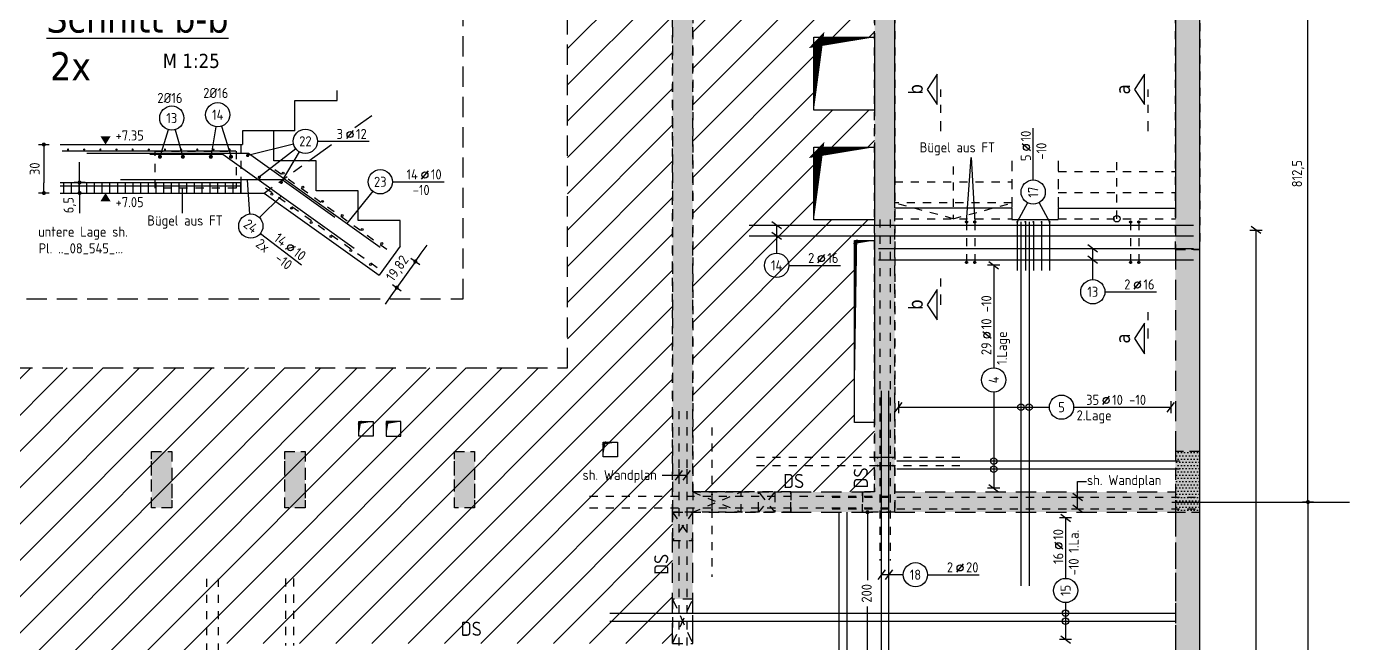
# Model space of a CAD drawing. Extents: x -4 to 87.4, y -7.1 to 49.1.
# Drawn here: x 34.42 to 50.79, y 28.64 to 36.27 of the extents above; entities that cross this region are included whole.
import ezdxf
from ezdxf.enums import TextEntityAlignment as Align

# ---------------------------------------------------------------- set-up
doc = ezdxf.new("R2010")
doc.units = 0
doc.header["$LTSCALE"] = 0.5
for name, pattern in [('AUSGEZOGEN', [1000.01, 1000, 0.01]), ('DASHDOTSMALL', [1.05, 0.5, -0.25, 0.05, -0.25]), ('DASHED', [0.75, 0.5, -0.25]), ('DOT', [0.175, 0.05, -0.125]), ('HIDDEN', [0.375, 0.25, -0.125]), ('HIDDEN2', [0.187, 0.125, -0.062]), ('PUNKT', [0.175, 0.05, -0.125]), ('STRICHLINIE', [0.75, 0.5, -0.25]), ('STRICHPUNKT2', [0.55, 0.25, -0.125, 0.05, -0.125]), ('VERDECKT', [0.375, 0.25, -0.125])]:
    doc.linetypes.add(name, pattern=pattern)
for name, color, linetype in [('1.OG', 7, 'Continuous'), ('ACHSEN', 7, 'Continuous'), ('BETON', 7, 'Continuous'), ('Brüstung 1.OG', 7, 'Continuous'), ('BZ', 7, 'Continuous'), ('DD', 7, 'Continuous'), ('DETAIL', 7, 'Continuous'), ('DRUEBER', 7, 'Continuous'), ('grau_hell', 7, 'Continuous'), ('grau_mittel', 7, 'Continuous'), ('Halbfertigteile', 7, 'Continuous'), ('HILFE', 7, 'Continuous'), ('koten', 7, 'Continuous'), ('MASSE', 7, 'Continuous'), ('OBJEKT', 7, 'Continuous'), ('RND', 7, 'Continuous'), ('SCHATTEN', 7, 'Continuous'), ('SCHNITTE', 7, 'Continuous'), ('SCHRAFF', 7, 'Continuous'), ('TEXT', 7, 'Continuous'), ('VERDECKT', 7, 'Continuous'), ('VERDECKT1', 7, 'Continuous'), ('WD', 7, 'Continuous')]:
    doc.layers.add(name, color=color, linetype=linetype)
doc.layers.add('NOPLOT', color=7, linetype='Continuous', plot=False)
doc.styles.add('helv', font='tahoma.ttf')
doc.styles.add('txt', font='isocp.shx')
doc.dimstyles.new('DOT_I', dxfattribs={"dimscale": 0.5, "dimtxt": 0.25, "dimasz": 0.25, "dimexe": 0.1, "dimexo": 0.3, "dimgap": 0.1, "dimtad": 1, "dimdec": 3, "dimzin": 3, "dimtxsty": 'txt', "dimblk": 'DOT', "dimblk1": 'DOT', "dimblk2": 'DOT', "dimsah": 1, "dimcen": 0.1, "dimse1": 1, "dimse2": 1, "dimazin": 0, "dimtfac": 1, "dimtdec": 4, "dimtix": 1, "dimtmove": 2, "dimatfit": 3, "dimfxl": 0, "dimtvp": 1, "dimtolj": 1, "dimtzin": 0, "dimarcsym": 0})
pattern_1 = [(45, (0.41612, -0.21238), (-0.2245064, 0.2245064), [])]
pattern_2 = [(0, (1.404987, 55.841414), (0.01984375, 0.0396875), [0, -0.0396875])]

# ---------------------------------------------------------------- blocks, each defined once
blk = doc.blocks.new('lei_gre')
at = {"layer": 'RND', "color": 7, "linetype": 'Continuous'}
for p, q in [((-0.09, -0.12), (0.09, 0.12)), ((0, 0.15), (0, -0.15))]:
    blk.add_line(p, q, dxfattribs=at)
blk = doc.blocks.new('RND_LEI')
at = {"layer": 'RND', "color": 7, "linetype": 'Continuous'}
blk.add_line((1.022, 0.066), (1.19, 0.27), dxfattribs=at)
for centre, radius in [((0, 0), 0.3), ((1.106, 0.168), 0.075)]:
    blk.add_circle(centre, radius, dxfattribs=at)
at = {"layer": 'RND', "color": 7, "linetype": 'Continuous', "style": 'txt'}
blk.add_attdef('POSL', text='', height=0.25, dxfattribs=at).set_placement((0, 0), align=Align.MIDDLE)
blk.add_attdef('ANZ', text='', height=0.25, dxfattribs=at).set_placement((0.931, 0.057), align=Align.RIGHT)
for tag, p in [('DUM', (1.253, 0.057)), ('ABSTD', (1.674, 0.057)), ('POSTXT', (0.374, -0.327))]:
    blk.add_attdef(tag, p, '', height=0.25, dxfattribs=at)
blk = doc.blocks.new('SCHN-2')
at = {"layer": 'SCHNITTE', "color": 6, "linetype": 'Continuous'}
blk.add_lwpolyline([(0.378, 0.088), (0, 0.34), (-0.378, 0.088)], close=True, dxfattribs=at)
at = {"layer": 'SCHNITTE', "color": 1, "linetype": 'DASHDOTSMALL', "style": 'helv'}
blk.add_attdef('SCHN-2', text='', height=0.35, dxfattribs=at).set_placement((0, 0.45), align=Align.CENTER)
blk = doc.blocks.new('okrd_o')
at = {"layer": 'koten', "color": 7, "linetype": 'Continuous'}
blk.add_solid([(-0.125, 0.202), (0.125, 0.202), (0, 0)], dxfattribs=at)
at = {"layer": 'koten', "style": 'txt'}
blk.add_attdef('OKRD', (0.25, 0.1), '', height=0.25, dxfattribs=at)
blk = doc.blocks.new('okrd_u')
at = {"layer": 'koten', "color": 7, "linetype": 'Continuous'}
blk.add_solid([(-0.125, -0.202), (0.125, -0.202), (0, 0)], dxfattribs=at)
at = {"layer": 'koten', "style": 'txt'}
blk.add_attdef('OKRD', (0.25, -0.35), '', height=0.25, dxfattribs=at)
blk = doc.blocks.new('DOT')
at = {"layer": 'MASSE', "color": 7, "linetype": 'Continuous'}
for p, q in [((0, 0), (-1, 0)), ((0, 0.54), (0, -0.54))]:
    blk.add_line(p, q, dxfattribs=at)
at = {"layer": 'MASSE', "color": 7, "linetype": 'Continuous', "const_width": 0.2}
blk.add_lwpolyline([(-0.1, 0, 1), (0.1, 0, 1)], format="xyb", close=True, dxfattribs=at)
blk = doc.blocks.new('*D34')
at = {"layer": 'Defpoints', "color": 0, "linetype": 'AUSGEZOGEN', "transparency": 16777216}
for p in [(34.631, 34.808), (34.631, 34.208), (34.631, 34.208)]:
    blk.add_point(p, dxfattribs=at)
at = {"layer": 'MASSE', "color": 0, "linetype": 'AUSGEZOGEN', "lineweight": -2, "transparency": 16777216}
blk.add_line((34.631, 34.683), (34.631, 34.333), dxfattribs=at)
at = {"layer": 'MASSE', "color": 0, "linetype": 'AUSGEZOGEN', "lineweight": -2, "transparency": 16777216, "xscale": 0.125, "yscale": 0.125, "zscale": 0.125}
for p, rotation in [((34.631, 34.808), 90), ((34.631, 34.208), 270)]:
    blk.add_blockref('DOT', p, dxfattribs=dict(at, rotation=rotation))
at = {"layer": 'MASSE', "color": 0, "linetype": 'AUSGEZOGEN', "transparency": 16777216, "insert": (34.518, 34.508), "char_height": 0.125, "attachment_point": 5, "rotation": 90, "style": 'txt'}
blk.add_mtext('\\A1;30', dxfattribs=at)
blk = doc.blocks.new('*D38')
at = {"layer": 'Defpoints', "color": 0, "linetype": 'AUSGEZOGEN', "transparency": 16777216}
for p in [(39.23, 33.361), (39, 33.038), (39, 33.038)]:
    blk.add_point(p, dxfattribs=at)
at = {"layer": 'MASSE', "color": 0, "linetype": 'AUSGEZOGEN', "lineweight": -2, "transparency": 16777216}
for p, q in [((39.303, 33.463), (39.375, 33.564)), ((39.23, 33.361), (39, 33.038)), ((38.928, 32.936), (38.855, 32.834))]:
    blk.add_line(p, q, dxfattribs=at)
at = {"layer": 'MASSE', "color": 0, "linetype": 'AUSGEZOGEN', "lineweight": -2, "transparency": 16777216, "xscale": 0.125, "yscale": 0.125, "zscale": 0.125}
for p, rotation in [((39.23, 33.361), 234.5396031130255), ((39, 33.038), 54.53960311302557)]:
    blk.add_blockref('DOT', p, dxfattribs=dict(at, rotation=rotation))
at = {"layer": 'MASSE', "color": 0, "linetype": 'AUSGEZOGEN', "transparency": 16777216, "insert": (39.016, 33.27), "char_height": 0.125, "attachment_point": 5, "rotation": 54.5396, "style": 'txt'}
blk.add_mtext('\\A1;19,82', dxfattribs=at)
blk = doc.blocks.new('*D61')
at = {"layer": 'Defpoints', "color": 0, "linetype": 'AUSGEZOGEN', "transparency": 16777216}
for p in [(50.279, 38.51), (50.279, 38.51), (50.279, 30.385)]:
    blk.add_point(p, dxfattribs=at)
at = {"layer": 'MASSE', "color": 0, "linetype": 'AUSGEZOGEN', "lineweight": -2, "transparency": 16777216}
blk.add_line((50.279, 30.51), (50.279, 38.385), dxfattribs=at)
at = {"layer": 'MASSE', "color": 0, "linetype": 'AUSGEZOGEN', "lineweight": -2, "transparency": 16777216, "xscale": 0.125, "yscale": 0.125, "zscale": 0.125}
for p, rotation in [((50.279, 38.51), 90), ((50.279, 30.385), 270)]:
    blk.add_blockref('DOT', p, dxfattribs=dict(at, rotation=rotation))
at = {"layer": 'MASSE', "color": 0, "linetype": 'AUSGEZOGEN', "transparency": 16777216, "insert": (50.158, 34.448), "char_height": 0.125, "attachment_point": 5, "rotation": 90, "style": 'txt'}
blk.add_mtext('\\A1;812,5', dxfattribs=at)
blk = doc.blocks.new('*D62')
at = {"layer": 'Defpoints', "color": 0, "linetype": 'AUSGEZOGEN', "transparency": 16777216}
for p in [(50.279, 30.385), (50.279, 24.135), (50.279, 24.135)]:
    blk.add_point(p, dxfattribs=at)
at = {"layer": 'MASSE', "color": 0, "linetype": 'AUSGEZOGEN', "lineweight": -2, "transparency": 16777216}
blk.add_line((50.279, 30.26), (50.279, 24.26), dxfattribs=at)
at = {"layer": 'MASSE', "color": 0, "linetype": 'AUSGEZOGEN', "lineweight": -2, "transparency": 16777216, "xscale": 0.125, "yscale": 0.125, "zscale": 0.125}
for p, rotation in [((50.279, 30.385), 90), ((50.279, 24.135), 270)]:
    blk.add_blockref('DOT', p, dxfattribs=dict(at, rotation=rotation))
at = {"layer": 'MASSE', "color": 0, "linetype": 'AUSGEZOGEN', "transparency": 16777216, "insert": (50.167, 27.26), "char_height": 0.125, "attachment_point": 5, "rotation": 90, "style": 'txt'}
blk.add_mtext('\\A1;625', dxfattribs=at)
blk = doc.blocks.new('*D70')
at = {"layer": 'Defpoints', "color": 0, "linetype": 'AUSGEZOGEN', "transparency": 16777216}
for p in [(44.827, 30.26), (44.827, 28.26), (44.827, 28.26)]:
    blk.add_point(p, dxfattribs=at)
at = {"layer": 'MASSE', "color": 0, "linetype": 'AUSGEZOGEN', "lineweight": -2, "transparency": 16777216}
for p, q in [((44.827, 30.135), (44.827, 29.42)), ((44.827, 28.385), (44.827, 29.092))]:
    blk.add_line(p, q, dxfattribs=at)
at = {"layer": 'MASSE', "color": 0, "linetype": 'AUSGEZOGEN', "lineweight": -2, "transparency": 16777216, "xscale": 0.125, "yscale": 0.125, "zscale": 0.125}
for p, rotation in [((44.827, 30.26), 90), ((44.827, 28.26), 270)]:
    blk.add_blockref('DOT', p, dxfattribs=dict(at, rotation=rotation))
at = {"layer": 'MASSE', "color": 0, "linetype": 'AUSGEZOGEN', "transparency": 16777216, "insert": (44.816, 29.256), "char_height": 0.125, "attachment_point": 5, "rotation": 90, "style": 'txt'}
blk.add_mtext('\\A1;200', dxfattribs=at)
blk = doc.blocks.new('RND_HIN')
at = {"layer": 'RND', "color": 7, "linetype": 'Continuous'}
blk.add_circle((0, 0), 0.3, dxfattribs=at)
at = {"layer": 'RND', "color": 7, "linetype": 'Continuous', "style": 'txt'}
blk.add_attdef('POSI', text='', height=0.25, dxfattribs=at).set_placement((0, 0), align=Align.MIDDLE)
blk = doc.blocks.new('*D73')
at = {"layer": 'Defpoints', "color": 0, "linetype": 'AUSGEZOGEN', "transparency": 16777216}
for p in [(35.073, 34.338), (35.073, 34.338), (35.073, 34.208)]:
    blk.add_point(p, dxfattribs=at)
at = {"layer": 'MASSE', "color": 0, "linetype": 'AUSGEZOGEN', "lineweight": -2, "transparency": 16777216}
for p, q in [((35.073, 34.463), (35.073, 34.588)), ((35.073, 34.208), (35.073, 34.338)), ((35.073, 34.083), (35.073, 33.958))]:
    blk.add_line(p, q, dxfattribs=at)
at = {"layer": 'MASSE', "color": 0, "linetype": 'AUSGEZOGEN', "lineweight": -2, "transparency": 16777216, "xscale": 0.125, "yscale": 0.125, "zscale": 0.125}
for p, rotation in [((35.073, 34.338), 270), ((35.073, 34.208), 90)]:
    blk.add_blockref('DOT', p, dxfattribs=dict(at, rotation=rotation))
at = {"layer": 'MASSE', "color": 0, "linetype": 'AUSGEZOGEN', "transparency": 16777216, "insert": (34.951, 34.058), "char_height": 0.125, "attachment_point": 5, "rotation": 90, "style": 'txt'}
blk.add_mtext('\\A1;6,5', dxfattribs=at)

msp = doc.modelspace()

# ---------------------------------------------------------------- hatches: boundary and pattern name
at = {"layer": 'grau_hell', "linetype": 'AUSGEZOGEN'}
h = msp.add_hatch(dxfattribs=at)
h.set_pattern_fill('ANSI31', color=9, scale=0.1, style=0, double=1)
h.set_pattern_definition(pattern_1)
h.paths.add_polyline_path([(28.2389, 27.8551), (28.2389, 27.8551), (28.5239, 27.8551), (28.5239, 28.4851), (29.7439, 28.4851), (29.7439, 27.8551), (30.5889, 27.8551), (30.5889, 27.6051), (30.5889, 27.6051), (29.7014, 27.6051), (29.7014, 24.2601), (30.7839, 24.2601), (34.3339, 24.2601), (35.3439, 24.2601), (36.589, 24.2601), (36.5889, 27.6051), (35.5389, 27.6051), (35.5389, 27.8551), (36.0889, 27.8551), (36.0889, 28.3551), (36.5889, 28.3551), (36.5889, 28.6351), (42.4139, 28.6351), (42.4139, 30.2601), (42.4139, 38.2101), (41.1139, 38.2101), (41.1139, 32.0444), (17.7389, 32.0444), (17.7389, 38.2101), (16.4139, 38.2101), (16.4139, 31.3801), (16.6039, 31.3801), (16.6039, 31.2001), (16.4139, 31.2001), (16.4139, 30.2601), (16.4139, 28.6351), (22.0639, 28.6351), (22.9489, 28.6351), (25.7139, 28.6351), (25.7139, 28.1051), (25.9639, 28.1051), (25.9639, 27.8551), (26.8389, 27.8551), (26.8389, 27.8551)])
h = msp.add_hatch(dxfattribs=at)
h.set_pattern_fill('ANSI31', color=9, scale=0.1, style=0, double=1)
h.set_pattern_definition(pattern_1)
h.paths.add_polyline_path([(42.664, 30.5101), (43.2639, 30.5101), (43.8789, 30.5101), (44.7639, 30.5101), (44.9139, 30.5101), (44.9139, 31.3701), (44.6639, 31.3701), (44.6639, 33.6201), (44.9139, 33.6201), (44.9139, 33.8751), (44.1639, 33.8751), (44.1639, 34.7751), (44.9139, 34.7751), (44.9139, 35.2351), (44.1639, 35.2351), (44.1639, 36.1351), (44.9139, 36.1351), (44.9139, 37.2801), (44.5639, 37.2801), (44.5639, 37.9801), (44.9139, 37.9801), (44.9139, 38.2101), (42.6639, 38.2101)])
at = {"layer": 'grau_mittel'}
h = msp.add_hatch(color=61, dxfattribs=at)
h.paths.add_polyline_path([(42.664, 30.5101), (42.6639, 38.2101), (44.9139, 38.2101), (44.9139, 30.5101), (44.7639, 30.5101), (44.7639, 30.2601), (45.1639, 30.2601), (45.1639, 34.0201), (45.1639, 38.2101), (48.6389, 38.2101), (48.6389, 34.0201), (48.6389, 33.5101), (48.9389, 33.5101), (48.9389, 38.5101), (42.4139, 38.5101), (42.4139, 30.2601), (43.4789, 30.2601), (43.4789, 30.5101)])
h.paths.add_polyline_path([(43.8789, 30.5101), (43.6789, 30.5101), (43.6789, 30.2601), (43.8789, 30.2601)], flags=17)
h.paths.add_polyline_path([(43.8789, 30.5101), (43.8789, 30.2601), (44.7639, 30.2601), (44.7639, 30.5101)], flags=17)
h = msp.add_hatch(color=61, dxfattribs=at)
h.paths.add_polyline_path([(48.6389, 31.0101), (48.9389, 31.0101), (48.9389, 33.5101), (48.6389, 33.5101)])
h.paths.add_polyline_path([(48.6389, 30.2601), (48.9389, 30.2601), (48.9389, 31.0101), (48.6389, 31.0101)])
h.paths.add_polyline_path([(45.1639, 30.5101), (45.1639, 30.2601), (48.6389, 30.2601), (48.6389, 30.5101)])
h = msp.add_hatch(color=61, dxfattribs=at)
h.paths.add_polyline_path([(18.8639, 30.3151), (19.1139, 30.3151), (19.1139, 31.0101), (18.8639, 31.0101)])
h.paths.add_polyline_path([(21.2139, 31.0101), (20.9639, 31.0101), (20.9639, 30.3151), (21.2139, 30.3151)])
h.paths.add_polyline_path([(22.6139, 30.3151), (22.8639, 30.3151), (22.8639, 31.0101), (22.6139, 31.0101)])
h.paths.add_polyline_path([(24.9639, 31.0101), (24.7139, 31.0101), (24.7139, 30.3151), (24.9639, 30.3151)])
h.paths.add_polyline_path([(26.6139, 31.0101), (26.3639, 31.0101), (26.3639, 30.3151), (26.6139, 30.3151)])
h.paths.add_polyline_path([(30.3639, 31.0101), (30.1139, 31.0101), (30.1139, 30.3151), (30.3639, 30.3151)])
h.paths.add_polyline_path([(32.4639, 31.0101), (32.2139, 31.0101), (32.2139, 30.3151), (32.4639, 30.3151)])
h.paths.add_polyline_path([(34.1139, 31.0101), (33.8639, 31.0101), (33.8639, 30.3151), (34.1139, 30.3151)])
h.paths.add_polyline_path([(28.7139, 31.0101), (28.4639, 31.0101), (28.4639, 30.3151), (28.7139, 30.3151)])
h.paths.add_polyline_path([(35.9639, 30.3151), (36.2139, 30.3151), (36.2139, 31.0101), (35.9639, 31.0101)])
h.paths.add_polyline_path([(37.8639, 31.0101), (37.6139, 31.0101), (37.6139, 30.3151), (37.8639, 30.3151)])
h.paths.add_polyline_path([(39.9639, 31.0101), (39.7139, 31.0101), (39.7139, 30.3151), (39.9639, 30.3151)])
for points in [[(42.6639, 30.2601), (42.4139, 30.2601), (42.4139, 29.1852), (42.4139, 29.1851), (42.6639, 29.1851)], [(48.6389, 24.2851), (48.9389, 24.2851), (48.9389, 30.2601), (48.6389, 30.2601)]]:
    msp.add_hatch(color=61, dxfattribs=at).paths.add_polyline_path(points)
at = {"layer": 'Halbfertigteile', "linetype": 'AUSGEZOGEN', "transparency": 33554687}
h = msp.add_hatch(dxfattribs=at)
h.set_pattern_fill('ANSI37', color=171, scale=0.03, angle=135, style=0)
h.set_pattern_definition([(180, (6.87432, 0.57755), (-7e-18, -0.09525), []), (270, (6.87432, 0.57755), (0.09525, -2e-17), [])])
h.paths.add_polyline_path([(37.0698, 34.3377), (34.8322, 34.3377), (34.8322, 34.2077), (37.0698, 34.2077)])
at = {"layer": 'SCHRAFF'}
h = msp.add_hatch(dxfattribs=at)
h.set_pattern_fill('DOTS', scale=0.025, double=1)
h.set_pattern_definition(pattern_2)
h.paths.add_polyline_path([(42.4139, 30.2601), (43.8789, 30.2601), (43.8789, 30.5101), (42.664, 30.5101), (42.6639, 38.2101), (44.9139, 38.2101), (44.9139, 30.5101), (44.7639, 30.5101), (44.7639, 30.2601), (45.1639, 30.2601), (45.1639, 38.2101), (48.6389, 38.2101), (48.6389, 33.5101), (48.9389, 33.5101), (48.9389, 38.5101), (42.4139, 38.5101)])
h = msp.add_hatch(dxfattribs=at)
h.set_pattern_fill('DOTS', scale=0.025, double=1)
h.set_pattern_definition(pattern_2)
h.paths.add_polyline_path([(28.7139, 31.0101), (28.4639, 31.0101), (28.4639, 30.3151), (28.7139, 30.3151)])
h.paths.add_polyline_path([(30.1139, 30.3151), (30.3639, 30.3151), (30.3639, 31.0101), (30.1139, 31.0101)])
h.paths.add_polyline_path([(32.4639, 31.0101), (32.2139, 31.0101), (32.2139, 30.3151), (32.4639, 30.3151)])
h.paths.add_polyline_path([(33.8639, 30.3151), (34.1139, 30.3151), (34.1139, 31.0101), (33.8639, 31.0101)])
h.paths.add_polyline_path([(36.2139, 31.0101), (35.9639, 31.0101), (35.9639, 30.3151), (36.2139, 30.3151)])
h.paths.add_polyline_path([(37.6139, 30.3151), (37.8639, 30.3151), (37.8639, 31.0101), (37.6139, 31.0101)])
h.paths.add_polyline_path([(39.9639, 31.0101), (39.7139, 31.0101), (39.7139, 30.3151), (39.9639, 30.3151)])
h = msp.add_hatch(dxfattribs=at)
h.set_pattern_fill('DOTS', scale=0.025, double=1)
h.set_pattern_definition(pattern_2)
h.paths.add_polyline_path([(48.6389, 30.2601), (48.9389, 30.2601), (48.9389, 31.0101), (48.6389, 31.0101)])

# ---------------------------------------------------------------- linework, layer by layer
at = {"layer": '1.OG', "color": 7, "linetype": 'DOT', "lineweight": -2}
msp.add_lwpolyline([(42.6639, 30.5101), (43.8789, 30.5101), (43.8789, 30.2601), (42.4139, 30.2601), (42.4139, 38.5101), (48.9389, 38.5101), (48.9389, 33.5101), (48.6389, 33.5101), (48.6389, 38.2101), (45.1639, 38.2101), (45.1639, 30.2601), (44.7639, 30.2601), (44.7639, 30.5101), (44.9139, 30.5101), (44.9139, 38.2101), (42.6639, 38.2101), (42.664, 30.5101)], dxfattribs=at)
for points in [[(35.9639, 31.0101), (36.2139, 31.0101), (36.2139, 30.3151), (35.9639, 30.3151)], [(37.6139, 31.0101), (37.8639, 31.0101), (37.8639, 30.3151), (37.6139, 30.3151)], [(39.7139, 31.0101), (39.9639, 31.0101), (39.9639, 30.3151), (39.7139, 30.3151)], [(48.9389, 31.0101), (48.6389, 31.0101), (48.6389, 30.2601), (48.9389, 30.2601)]]:
    msp.add_lwpolyline(points, close=True, dxfattribs=at)
at = {"layer": 'ACHSEN', "color": 140, "linetype": 'AUSGEZOGEN'}
msp.add_line((48.5931, 30.3851), (50.7941, 30.3851), dxfattribs=at)
at = {"layer": 'BETON', "color": 6, "linetype": 'AUSGEZOGEN', "lineweight": -2}
for p, q in [((48.9389, 17.2601), (48.9389, 38.5101)), ((45.1639, 34.0201), (45.1639, 38.2101)), ((48.6389, 38.2101), (48.6389, 34.0201))]:
    msp.add_line(p, q, dxfattribs=at)
at = {"layer": 'BETON', "color": 6, "linetype": 'AUSGEZOGEN'}
for p, q in [((37.0898, 34.9777), (37.0898, 34.8077)), ((37.4798, 34.9777), (37.0898, 34.9777)), ((37.4798, 34.6073), (37.4798, 34.9777)), ((34.8322, 34.8077), (37.0898, 34.8077)), ((37.9998, 34.6073), (37.4798, 34.6073)), ((37.9998, 34.237), (37.9998, 34.6073)), ((34.8322, 34.3377), (37.0698, 34.3377)), ((37.0698, 34.3377), (37.0698, 34.2077)), ((38.5198, 34.237), (37.9998, 34.237)), ((38.5198, 33.8666), (38.5198, 34.237)), ((34.8322, 34.2077), (37.3576, 34.2077)), ((37.3576, 34.2077), (38.7833, 33.1923)), ((46.6139, 34.0201), (45.1639, 34.0201)), ((46.6139, 34.0201), (46.6139, 33.8801)), ((47.1889, 34.0201), (47.1889, 33.8801)), ((47.1889, 34.0201), (48.6389, 34.0201)), ((39.0398, 33.8666), (38.5198, 33.8666)), ((39.0398, 33.5524), (39.0398, 33.8666)), ((46.6139, 33.8801), (47.1889, 33.8801))]:
    msp.add_line(p, q, dxfattribs=at)
at = {"layer": 'Brüstung 1.OG', "color": 102, "linetype": 'DOT'}
for p, q in [((48.6389, 30.2601), (48.6389, 24.2851)), ((48.9389, 24.2851), (48.9389, 30.2601))]:
    msp.add_line(p, q, dxfattribs=at)
at = {"layer": 'BZ', "color": 102, "linetype": 'PUNKT'}
for p, q in [((42.6639, 30.2601), (43.2639, 30.5101)), ((42.6639, 30.5101), (43.2639, 30.2601)), ((42.4139, 30.2601), (42.6639, 29.9101)), ((42.6639, 30.2601), (42.4139, 29.9101))]:
    msp.add_line(p, q, dxfattribs=at)
for points in [[(42.6639, 30.2601), (43.2639, 30.2601), (43.2639, 30.5101), (42.6639, 30.5101)], [(42.6639, 30.2601), (42.4139, 30.2601), (42.4139, 29.9101), (42.6639, 29.9101)]]:
    msp.add_lwpolyline(points, close=True, dxfattribs=at)
at = {"layer": 'DD', "color": 7, "linetype": 'AUSGEZOGEN'}
for points in [[(44.1639, 36.1351), (44.9139, 36.1351), (44.9139, 35.2351), (44.1639, 35.2351)], [(44.1639, 34.7751), (44.9139, 34.7751), (44.9139, 33.8751), (44.1639, 33.8751)], [(44.6639, 33.6201), (44.9139, 33.6201), (44.9139, 31.3701), (44.6639, 31.3701)], [(38.5289, 31.3801), (38.7089, 31.3801), (38.7089, 31.2001), (38.5289, 31.2001)], [(38.8689, 31.2001), (39.0489, 31.2001), (39.0489, 31.3801), (38.8689, 31.3801)], [(41.5539, 31.1251), (41.7339, 31.1251), (41.7339, 30.9451), (41.5539, 30.9451)]]:
    msp.add_lwpolyline(points, close=True, dxfattribs=at)
at = {"layer": 'DETAIL', "color": 102, "linetype": 'STRICHLINIE'}
msp.add_lwpolyline([(34.0422, 36.8234), (34.0422, 32.8983), (39.8229, 32.8983), (39.8229, 36.8234)], close=True, dxfattribs=at)
at = {"layer": 'DRUEBER', "color": 7, "linetype": 'DOT'}
for p, q in [((47.9139, 33.8901), (47.9139, 34.5959)), ((45.8889, 34.5376), (45.8889, 33.8901)), ((47.1889, 34.4751), (48.6389, 34.4751)), ((45.1639, 34.3451), (46.6139, 34.3451)), ((46.6139, 34.0851), (45.1639, 34.0851)), ((45.8889, 33.8901), (45.1639, 34.0851)), ((45.8889, 33.8901), (46.6139, 34.0851)), ((47.1889, 34.2151), (48.6389, 34.2151)), ((45.1639, 33.8901), (46.6139, 33.8901)), ((47.1889, 33.8901), (48.6389, 33.8901))]:
    msp.add_line(p, q, dxfattribs=at)
at = {"layer": 'HILFE', "color": 102, "linetype": 'DASHED'}
for p, q in [((41.1139, 32.0444), (41.1139, 38.8364)), ((17.7389, 32.0444), (41.1139, 32.0444))]:
    msp.add_line(p, q, dxfattribs=at)
at = {"layer": 'HILFE', "color": 102, "linetype": 'AUSGEZOGEN'}
for p, q in [((38.2598, 35.3527), (38.2598, 35.4771)), ((37.7398, 34.9777), (37.7398, 35.3527)), ((37.7398, 35.3527), (38.2598, 35.3527)), ((38.4809, 35.0178), (38.6902, 35.1687)), ((37.7398, 34.9777), (37.4798, 34.9777)), ((37.0069, 34.7277), (34.8585, 34.7277)), ((37.9118, 34.6073), (38.1909, 34.8086)), ((46.0537, 33.8501), (46.1097, 34.648)), ((46.1097, 34.648), (46.1537, 33.8501)), ((36.3478, 33.9607), (36.3478, 34.2677)), ((42.2853, 30.7162), (42.5914, 30.7162)), ((47.4273, 30.3014), (47.4273, 30.6409)), ((47.4273, 30.6409), (47.5366, 30.6409))]:
    msp.add_line(p, q, dxfattribs=at)
at = {"layer": 'HILFE', "color": 102, "linetype": 'HIDDEN'}
msp.add_line((37.3576, 34.2077), (37.9118, 34.6073), dxfattribs=at)
at = {"layer": 'NOPLOT', "color": 191, "linetype": 'AUSGEZOGEN'}
msp.add_line((39.0398, 33.5524), (38.7833, 33.1923), dxfattribs=at)
at = {"layer": 'OBJEKT', "color": 7, "linetype": 'AUSGEZOGEN'}
msp.add_circle((47.9139, 33.8901), 0.04, dxfattribs=at)
at = {"layer": 'RND', "color": 102, "linetype": 'AUSGEZOGEN'}
for p, q in [((36.1704, 34.9919), (36.0674, 34.6569)), ((36.2557, 34.9911), (36.3514, 34.6569)), ((36.759, 35.0284), (36.6979, 34.6569)), ((36.8287, 35.0334), (36.9479, 34.6569)), ((37.7229, 34.812), (37.1539, 34.6726)), ((37.7503, 34.7555), (37.2978, 34.4025)), ((37.7925, 34.7184), (37.5703, 34.3404)), ((37.1818, 33.9486), (37.1525, 34.3709)), ((37.2997, 33.9041), (37.5687, 34.1683)), ((38.7013, 34.2303), (38.3807, 33.833)), ((46.8075, 34.0873), (46.6811, 33.8501)), ((46.9502, 34.0882), (47.0811, 33.8501)), ((43.7027, 33.463), (43.7027, 33.8087)), ((47.6159, 33.1363), (47.6159, 33.5224)), ((45.2704, 29.4861), (45.0013, 29.4861))]:
    msp.add_line(p, q, dxfattribs=at)
at = {"layer": 'RND', "color": 7, "linetype": 'AUSGEZOGEN'}
for p, q in [((46.878, 34.3697), (46.878, 35.0097)), ((38.0185, 34.8478), (38.6585, 34.8478)), ((38.9455, 34.3471), (39.5855, 34.3471)), ((49.6364, 26.2436), (49.6364, 33.7505)), ((37.3121, 33.7081), (37.8213, 33.3204)), ((43.8527, 33.313), (44.4927, 33.313)), ((46.3893, 33.3172), (46.3893, 32.0464)), ((47.7659, 32.9863), (48.4059, 32.9863)), ((46.3893, 31.7464), (46.3893, 30.557)), ((45.2107, 31.5586), (47.0787, 31.5586)), ((47.3787, 31.5586), (48.5806, 31.5586)), ((47.2789, 30.1894), (47.2789, 29.4414)), ((45.5704, 29.4861), (46.2104, 29.4861)), ((47.2789, 29.1414), (47.2789, 28.6836))]:
    msp.add_line(p, q, dxfattribs=at)
at = {"layer": 'RND', "color": 102, "linetype": 'HIDDEN2'}
for p, q in [((37.4913, 34.5009), (38.9512, 33.4611)), ((37.374, 34.2729), (38.7991, 33.2578))]:
    msp.add_line(p, q, dxfattribs=at)
at = {"layer": 'RND', "color": 7, "linetype": 'AUSGEZOGEN'}
for points, const_width in [([(34.9371, 34.7453, -1), (34.9231, 34.7453, -1)], 0.014), ([(35.1371, 34.7453, -1), (35.1231, 34.7453, -1)], 0.014), ([(35.3371, 34.7453, -1), (35.3231, 34.7453, -1)], 0.014), ([(35.5371, 34.7453, -1), (35.5231, 34.7453, -1)], 0.014), ([(35.7371, 34.7453, -1), (35.7231, 34.7453, -1)], 0.014), ([(35.9371, 34.7453, -1), (35.9231, 34.7453, -1)], 0.014), ([(36.1371, 34.7453, -1), (36.1231, 34.7453, -1)], 0.014), ([(36.3371, 34.7453, -1), (36.3231, 34.7453, -1)], 0.014), ([(36.5371, 34.7453, -1), (36.5231, 34.7453, -1)], 0.014), ([(36.7371, 34.7453, -1), (36.7231, 34.7453, -1)], 0.014), ([(36.9371, 34.7453, -1), (36.9231, 34.7453, -1)], 0.014), ([(36.0549, 34.6569, 1), (36.0799, 34.6569, 1)], 0.025), ([(36.3389, 34.6569, 1), (36.3639, 34.6569, 1)], 0.025), ([(36.6854, 34.6569, 1), (36.7104, 34.6569, 1)], 0.025), ([(36.9354, 34.6569, 1), (36.9604, 34.6569, 1)], 0.025), ([(37.1439, 34.6726, 1), (37.1639, 34.6726, 1)], 0.02), ([(37.2878, 34.4025, 1), (37.3078, 34.4025, 1)], 0.02), ([(37.5603, 34.3404, 1), (37.5803, 34.3404, 1)], 0.02), ([(46.6749, 33.8501, 1), (46.6874, 33.8501, 1)], 0.0125), ([(46.7749, 33.8501, 1), (46.7874, 33.8501, 1)], 0.0125), ([(46.8749, 33.8501, 1), (46.8874, 33.8501, 1)], 0.0125), ([(46.9749, 33.8501, 1), (46.9874, 33.8501, 1)], 0.0125), ([(47.0749, 33.8501, 1), (47.0874, 33.8501, 1)], 0.0125), ([(44.9576, 30.9346, 1), (44.9451, 30.9346, 1)], 0.0125), ([(44.9576, 30.8346, 1), (44.9451, 30.8346, 1)], 0.0125), ([(45.1478, 30.9346, 1), (45.1353, 30.9346, 1)], 0.0125), ([(45.1478, 30.8346, 1), (45.1353, 30.8346, 1)], 0.0125), ([(42.9018, 30.4854, 1), (42.9018, 30.4729, 1)], 0.0125), ([(42.9018, 30.2952, 1), (42.9018, 30.2827, 1)], 0.0125)]:
    msp.add_lwpolyline(points, format="xyb", close=True, dxfattribs=dict(at, const_width=const_width))
at = {"layer": 'RND', "color": 102, "linetype": 'HIDDEN2'}
msp.add_lwpolyline([(36.0098, 34.7277), (37.0098, 34.7277), (37.0098, 34.2677), (36.0098, 34.2677)], close=True, dxfattribs=at)
at = {"layer": 'RND', "color": 1, "linetype": 'AUSGEZOGEN'}
for points in [[(35.1642, 34.6995), (37.1642, 34.6995), (38.7932, 33.5392)], [(38.4735, 33.5238), (36.8445, 34.6841), (35.9445, 34.6841)], [(38.2309, 33.9068), (37.5793, 34.3709), (35.5793, 34.3709)], [(43.3639, 33.8087), (48.8639, 33.8087)], [(46.6811, 33.8501), (46.6811, 33.2501)], [(46.7266, 33.8501), (46.7266, 29.3501)], [(46.7811, 33.8501), (46.7811, 33.2501)], [(46.8266, 33.8501), (46.8266, 29.3501)], [(46.8811, 33.8501), (46.8811, 33.2501)], [(46.9811, 33.8501), (46.9811, 33.2501)], [(47.0811, 33.8501), (47.0811, 33.2501)], [(43.3639, 33.6768), (48.8639, 33.6768)], [(44.9639, 33.5224), (48.8639, 33.5224)], [(44.9639, 33.3822), (48.8639, 33.3822)], [(45.0013, 28.2601), (45.0013, 31.7601)], [(45.0908, 28.2601), (45.0908, 31.7601)], [(45.1415, 30.9346), (44.9514, 30.9346)], [(45.1415, 30.8346), (44.9514, 30.8346)], [(48.6889, 30.8924), (45.1889, 30.8924)], [(48.6889, 30.7924), (45.1889, 30.7924)], [(42.9018, 30.4791), (42.9018, 30.289)], [(44.4706, 30.2601), (44.4706, 17.5601)], [(44.5706, 30.2601), (44.5706, 17.5601)], [(41.6389, 29.0118), (48.6389, 29.0118)], [(41.6389, 28.9118), (48.6389, 28.9118)]]:
    msp.add_lwpolyline(points, dxfattribs=at)
at = {"layer": 'RND', "color": 1, "linetype": 'HIDDEN2'}
for points in [[(44.9775, 33.8801), (44.9775, 29.6601)], [(45.1095, 33.8801), (45.1095, 29.6601)], [(42.4933, 31.5101), (42.4933, 26.8601)], [(42.5914, 31.5101), (42.5914, 26.8601)], [(41.3867, 30.4584), (45.1639, 30.4584)], [(41.3867, 30.3153), (45.1639, 30.3153)], [(44.3889, 30.4445), (48.8889, 30.4445)], [(44.3889, 30.3014), (48.8889, 30.3014)], [(36.6428, 29.4373), (36.6428, 22.5404)], [(36.7873, 29.4373), (36.7873, 22.5404)]]:
    msp.add_lwpolyline(points, dxfattribs=at)
at = {"layer": 'RND', "color": 102, "linetype": 'HIDDEN2'}
for points in [[(46.0537, 33.8501), (46.0537, 33.3501)], [(46.1537, 33.8501), (46.1537, 33.3501)], [(48.0845, 33.8501), (48.0845, 33.3501)], [(48.1845, 33.8501), (48.1845, 33.3501)]]:
    msp.add_lwpolyline(points, dxfattribs=at)
at = {"layer": 'RND', "color": 1, "linetype": 'DOT'}
for points in [[(42.9018, 31.3091), (42.9018, 30.4791)], [(44.9514, 30.9346), (43.4214, 30.9346)], [(44.9514, 30.8346), (43.4214, 30.8346)], [(45.9715, 30.9346), (45.1415, 30.9346)], [(45.9715, 30.8346), (45.1415, 30.8346)], [(42.9018, 30.289), (42.9018, 29.459)], [(37.6221, 29.4396), (37.6221, 28.6096)], [(37.7221, 29.4396), (37.7221, 28.6096)]]:
    msp.add_lwpolyline(points, dxfattribs=at)
at = {"layer": 'RND', "color": 7, "linetype": 'AUSGEZOGEN'}
for centre, radius in [((37.5923, 34.4531), 0.012), ((37.8367, 34.2791), 0.012), ((37.4522, 34.1931), 0.012), ((38.081, 34.105), 0.012), ((37.6965, 34.019), 0.012), ((38.3254, 33.931), 0.012), ((37.9409, 33.845), 0.012), ((38.5697, 33.757), 0.012), ((38.1852, 33.6709), 0.012), ((38.8141, 33.5829), 0.012), ((38.4296, 33.4969), 0.012), ((38.6739, 33.3229), 0.012), ((46.7266, 31.5586), 0.04), ((46.8266, 31.5586), 0.04), ((46.3893, 30.8924), 0.04), ((46.3893, 30.7924), 0.04), ((47.2789, 29.0118), 0.04), ((47.2789, 28.9118), 0.04)]:
    msp.add_circle(centre, radius, dxfattribs=at)
at = {"layer": 'RND', "color": 102, "linetype": 'HIDDEN2'}
for centre in [(46.0537, 33.8501), (46.1537, 33.8501), (48.0845, 33.8501), (48.1845, 33.8501), (46.0537, 33.3501), (46.1537, 33.3501), (48.0845, 33.3501), (48.1845, 33.3501)]:
    msp.add_circle(centre, 0.0125, dxfattribs=at)
at = {"layer": 'SCHATTEN', "color": 1, "linetype": 'AUSGEZOGEN'}
for points in [[(44.9139, 36.1351, 0, 0.1223, 0), (44.1689, 36.0741, 0, 0, 0), (44.2235, 36.1311, 0.1194, 0, 0), (44.1639, 35.2351, 0, 0, 0)], [(44.9139, 34.7751, 0, 0.1223, 0), (44.1689, 34.7141, 0, 0, 0), (44.2235, 34.7711, 0.1194, 0, 0), (44.1639, 33.8751, 0, 0, 0)], [(44.6639, 31.3701, 0, 0.0359, 0), (44.6819, 33.6199, 0, 0, 0), (44.6656, 33.5998, 0.0408, 0, 0), (44.9139, 33.6201, 0, 0, 0)], [(38.5289, 31.2001, 0, 0.0294, 0), (38.5435, 31.3789, 0, 0, 0), (38.5301, 31.3654, 0.0294, 0, 0), (38.7089, 31.3801, 0, 0, 0)], [(38.8689, 31.2001, 0, 0.0294, 0), (38.8835, 31.3789, 0, 0, 0), (38.8701, 31.3654, 0.0294, 0, 0), (39.0489, 31.3801, 0, 0, 0)], [(41.5539, 30.9451, 0, 0.0294, 0), (41.5685, 31.1239, 0, 0, 0), (41.5551, 31.1104, 0.0294, 0, 0), (41.7339, 31.1251, 0, 0, 0)]]:
    msp.add_lwpolyline(points, format="xyseb", dxfattribs=at)
at = {"layer": 'SCHNITTE', "color": 6, "linetype": 'STRICHPUNKT2'}
for p, q in [((45.734, 34.9733), (45.734, 35.4905)), ((48.3012, 34.9733), (48.3012, 35.4905)), ((45.734, 32.8269), (45.734, 33.2306)), ((48.3012, 32.4092), (48.3012, 32.8129))]:
    msp.add_line(p, q, dxfattribs=at)
at = {"layer": 'VERDECKT', "color": 7, "linetype": 'VERDECKT', "lineweight": -2}
for p, q in [((42.4139, 38.5101), (42.4139, 30.2601)), ((42.664, 30.5101), (42.6639, 38.2101)), ((44.9139, 38.2101), (44.9139, 30.5101)), ((45.1639, 30.2601), (45.1639, 34.0201)), ((48.6389, 34.0201), (48.6389, 33.5101)), ((48.6389, 33.5101), (48.9389, 33.5101)), ((43.8789, 30.5101), (42.664, 30.5101)), ((43.8789, 30.2601), (43.8789, 30.5101)), ((44.9139, 30.5101), (44.7639, 30.5101)), ((44.7639, 30.5101), (44.7639, 30.2601)), ((42.4139, 30.2601), (43.8789, 30.2601)), ((44.7639, 30.2601), (45.1639, 30.2601))]:
    msp.add_line(p, q, dxfattribs=at)
at = {"layer": 'VERDECKT', "color": 7, "linetype": 'HIDDEN2'}
msp.add_line((37.0698, 34.8077), (37.0698, 34.2077), dxfattribs=at)
at = {"layer": 'VERDECKT', "color": 7, "linetype": 'VERDECKT'}
for p, q in [((46.6139, 34.6051), (46.6139, 34.0201)), ((47.1889, 34.6051), (47.1889, 34.0201))]:
    msp.add_line(p, q, dxfattribs=at)
at = {"layer": 'VERDECKT', "color": 7, "linetype": 'VERDECKT', "lineweight": -2}
for points in [[(35.9639, 31.0101), (36.2139, 31.0101), (36.2139, 30.3151), (35.9639, 30.3151)], [(37.6139, 31.0101), (37.8639, 31.0101), (37.8639, 30.3151), (37.6139, 30.3151)], [(39.7139, 31.0101), (39.9639, 31.0101), (39.9639, 30.3151), (39.7139, 30.3151)], [(48.9389, 31.0101), (48.6389, 31.0101), (48.6389, 30.2601), (48.9389, 30.2601)]]:
    msp.add_lwpolyline(points, close=True, dxfattribs=at)
at = {"layer": 'VERDECKT1', "color": 7, "linetype": 'DASHED'}
for p, q in [((48.6389, 33.5101), (48.6389, 31.0101)), ((43.8789, 30.5101), (44.7639, 30.5101)), ((45.1639, 30.5101), (48.6389, 30.5101)), ((42.4139, 28.6351), (42.4139, 30.2601)), ((42.6639, 28.6351), (42.6639, 30.2601)), ((43.8789, 30.2601), (44.7639, 30.2601)), ((45.1639, 30.2601), (48.6389, 30.2601)), ((48.6389, 30.2601), (48.6389, 24.2851))]:
    msp.add_line(p, q, dxfattribs=at)
at = {"layer": 'WD', "color": 102, "linetype": 'HIDDEN'}
for p, q in [((43.4789, 30.5101), (43.6789, 30.2601)), ((43.6789, 30.5101), (43.4789, 30.2601)), ((42.4139, 29.1851), (42.6639, 28.6351)), ((42.4139, 28.6351), (42.6639, 29.1851))]:
    msp.add_line(p, q, dxfattribs=at)
for points in [[(43.4789, 30.5101), (43.6789, 30.5101), (43.6789, 30.2601), (43.4789, 30.2601)], [(42.4139, 28.6351), (42.6639, 28.6351), (42.6639, 29.1851), (42.4139, 29.1851)]]:
    msp.add_lwpolyline(points, close=True, dxfattribs=at)

# ---------------------------------------------------------------- block references
at = {"layer": 'koten', "color": 6, "linetype": 'AUSGEZOGEN', "xscale": 0.5, "yscale": 0.5, "zscale": 0.5}
for name, p, values in [('okrd_o', (35.3945, 34.8077), {'OKRD': '+7.35'}), ('okrd_u', (35.3945, 34.2077), {'OKRD': '+7.05'})]:
    msp.add_blockref(name, p, dxfattribs=at).add_auto_attribs(values)
at = {"layer": 'RND', "color": 7, "linetype": 'AUSGEZOGEN', "xscale": 0.5, "yscale": 0.5, "zscale": 0.5}
for name, p, values in [('RND_HIN', (36.2145, 35.1353), {'POSI': '13'}), ('RND_HIN', (36.7833, 35.1764), {'POSI': '14'}), ('RND_LEI', (37.8685, 34.8478), {'POSL': '22', 'DUM': '12', 'ANZ': '3'}), ('RND_LEI', (38.7955, 34.3471), {'POSL': '23', 'DUM': '10', 'ANZ': '14', 'POSTXT': '   -10'}), ('RND_LEI', (43.7027, 33.313), {'POSL': '14', 'DUM': '16', 'ANZ': '2'}), ('RND_LEI', (47.6159, 32.9863), {'POSL': '13', 'DUM': '16', 'ANZ': '2'}), ('RND_LEI', (47.2287, 31.5586), {'POSL': '5', 'DUM': '10', 'ANZ': '35', 'ABSTD': '-10', 'POSTXT': '2.Lage'}), ('RND_LEI', (45.4204, 29.4861), {'POSL': '18', 'DUM': '20', 'ANZ': '2'})]:
    msp.add_blockref(name, p, dxfattribs=at).add_auto_attribs(values)
for p, rotation, values in [((46.878, 34.2197), 90, {'POSL': '17', 'DUM': '10', 'ANZ': '5', 'POSTXT': '   -10'}), ((37.1927, 33.799), 322.719743985197, {'POSL': '24', 'DUM': '10', 'ANZ': '14', 'POSTXT': '2x  -10'}), ((46.3893, 31.8964), 90, {'POSL': '4', 'DUM': '10', 'ANZ': '29', 'ABSTD': '-10', 'POSTXT': '1.Lage'}), ((47.2789, 29.2914), 90, {'POSL': '15', 'DUM': '10', 'ANZ': '16', 'POSTXT': '-10 1.La.'})]:
    msp.add_blockref('RND_LEI', p, dxfattribs=dict(at, rotation=rotation)).add_auto_attribs(values)
at = {"layer": 'RND', "color": 102, "linetype": 'AUSGEZOGEN', "xscale": 0.5, "yscale": 0.5, "zscale": 0.5}
for p, rotation in [((43.7027, 33.8087), 90), ((43.7027, 33.6768), 90), ((47.6159, 33.5224), 90), ((47.6159, 33.3822), 90), ((45.0013, 29.4861), 180), ((45.0908, 29.4861), 180)]:
    msp.add_blockref('lei_gre', p, dxfattribs=dict(at, rotation=rotation))
at = {"layer": 'RND', "color": 7, "linetype": 'AUSGEZOGEN', "xscale": 0.5, "yscale": 0.5, "zscale": 0.5}
for p, rotation in [((49.6364, 33.7505), 90), ((46.3893, 33.3172), 270), ((46.3893, 30.557), 270), ((47.4273, 30.4445), 90), ((47.4273, 30.3014), 90), ((47.2789, 30.1894), 270), ((47.2789, 28.6836), 270)]:
    msp.add_blockref('lei_gre', p, dxfattribs=dict(at, rotation=rotation))
for p in [(45.2107, 31.5586), (48.5806, 31.5586), (42.4933, 30.7162), (42.5914, 30.7162)]:
    msp.add_blockref('lei_gre', p, dxfattribs=at)
at = {"layer": 'SCHNITTE', "color": 6, "linetype": 'STRICHPUNKT2', "xscale": 0.5, "yscale": 0.5, "zscale": 0.5, "rotation": 90}
for p, values in [((45.734, 35.4905), {'SCHN-2': 'b'}), ((48.3012, 35.4905), {'SCHN-2': 'a'}), ((45.734, 32.8269), {'SCHN-2': 'b'}), ((48.3012, 32.4092), {'SCHN-2': 'a'})]:
    msp.add_blockref('SCHN-2', p, dxfattribs=at).add_auto_attribs(values)

# ---------------------------------------------------------------- texts
at = {"layer": 'TEXT', "color": 5, "linetype": 'AUSGEZOGEN', "style": 'helv'}
for s, p in [('%%uSchnitt b-b', (34.6625, 36.1928)), ('2x', (34.7079, 35.6007))]:
    msp.add_text(s, height=0.35, dxfattribs=at).set_placement(p)
at = {"layer": 'TEXT', "color": 1, "linetype": 'AUSGEZOGEN', "style": 'helv'}
msp.add_text('M 1:25', height=0.175, dxfattribs=at).set_placement((36.1016, 35.7553))
at = {"layer": 'TEXT', "color": 7, "linetype": 'AUSGEZOGEN', "style": 'txt'}
for s, p in [('2%%C16', (36.0356, 35.3218)), ('2%%C16', (36.6031, 35.3834)), ('Bügel aus FT', (45.4728, 34.711)), ('Bügel aus FT', (35.9112, 33.806)), ('untere Lage sh.', (34.5601, 33.6678)), ('Pl. .._08_545_...', (34.5665, 33.4612)), ('sh. Wandplan', (41.2991, 30.6591)), ('sh. Wandplan', (47.5443, 30.5941))]:
    msp.add_text(s, height=0.125, dxfattribs=at).set_placement(p)
at = {"layer": 'TEXT', "color": 1, "linetype": 'AUSGEZOGEN', "style": 'txt'}
for rotation, p in [(90, (44.8314, 30.5535)), (0, (43.7833, 30.5585)), (90, (42.3612, 29.4846)), (0, (39.7923, 28.73))]:
    msp.add_text('DS', height=0.175, rotation=rotation, dxfattribs=at).set_placement(p)

# ---------------------------------------------------------------- dimensions: what is measured, and where the dimension line sits
at = {"layer": 'MASSE', "color": 7, "linetype": 'AUSGEZOGEN'}
for base, p1, p2, override, picture, middle in [((50.2795, 38.5101), (50.2795, 30.3851), (50.2795, 38.5101), {"dimdec": 1, "dimlfac": 100}, '*D61', (50.1576, 34.4476)), ((34.6307, 34.2077), (34.6307, 34.8077), (34.6307, 34.2077), {"dimdec": 0, "dimlfac": 50, "dimadec": 3}, '*D34', (34.5182, 34.5077)), ((50.2795, 24.1351), (50.2795, 30.3851), (50.2795, 24.1351), {"dimdec": 0, "dimlfac": 100}, '*D62', (50.167, 27.2601))]:
    dim = msp.add_linear_dim(base=base, p1=p1, p2=p2, angle=90, dimstyle='DOT_I', override=override, dxfattribs=at)
    dim.commit()
    dim.dimension.update_dxf_attribs({"geometry": picture, "text_midpoint": middle})
for base, p1, p2, override, picture, middle in [((35.073, 34.3377), (35.073, 34.2077), (35.073, 34.3377), {"dimdec": 1, "dimlfac": 50}, '*D73', (34.9511, 34.0584)), ((44.8275, 28.2601), (44.8275, 30.2601), (44.8275, 28.2601), {"dimdec": 0, "dimlfac": 100}, '*D70', (44.816, 29.2559))]:
    dim = msp.add_linear_dim(base=base, p1=p1, p2=p2, angle=90, dimstyle='DOT_I', override=override, dxfattribs=at)
    dim.commit()
    dim.dimension.update_dxf_attribs({"geometry": picture, "text_midpoint": middle, "dimtype": 160})
dim = msp.add_linear_dim(base=(39.0001, 33.0379), p1=(39.2301, 33.3607), p2=(39.0001, 33.0379), angle=54.5396, text='<>2', dimstyle='DOT_I', override={"dimdec": 1, "dimlfac": 50}, dxfattribs=at)
dim.commit()
dim.dimension.update_dxf_attribs({"geometry": '*D38', "text_midpoint": (39.0158, 33.27)})

doc.saveas('drawing.dxf')
